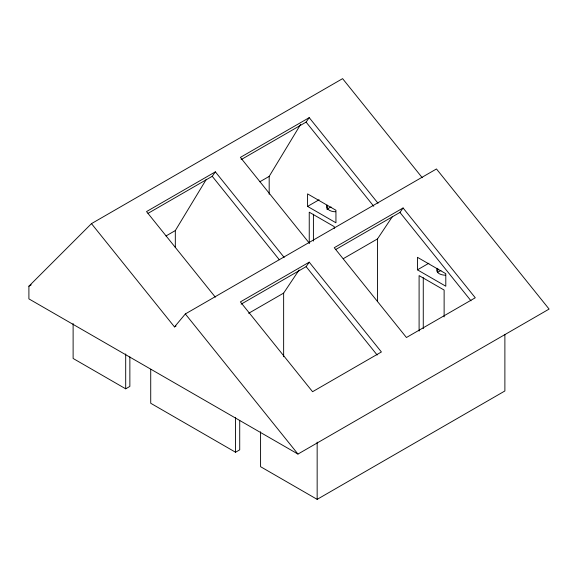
<?xml version="1.0" encoding="UTF-8"?>
<svg xmlns="http://www.w3.org/2000/svg" width="578" height="578" viewBox="0 0 578 578"><rect width="100%" height="100%" fill="white"/><g stroke="black" fill="none" stroke-linecap="round" stroke-linejoin="round"><path stroke-width="0.87" d="M326.975 209.33L327.083 205.183M326.975 205.327C325.638 209.987 331.96 211.851 335.529 211.758M436.831 268.748C435.494 273.408 441.809 275.273 445.378 275.179M165.994 235.961L175.322 230.571L206.36 179.281M259.854 181.767L269.182 176.384L300.683 124.328M248.648 313.305L283.639 293.104L299.079 269.998M343.289 258.662L377.499 238.916L392.426 216.533M241.156 304.151L306.123 266.646L309.223 262.166L381.408 351.966L312.575 391.703L240.39 301.904L309.223 262.166M148.04 213.354L212.234 176.297L215.363 171.847L284.166 257.434M241.134 159.615L306.094 122.11L309.223 117.659L378.026 203.246M335.767 249.486L399.954 212.422L403.083 207.972L475.268 297.771L406.442 337.509L334.257 247.716L403.083 207.972M327.48 209.417L327.863 208.889A8.851 5.108 -0.1 0 1 331.1 207.018M91.476 223.635L174.498 326.917L185.336 313.948L436.469 168.964L549.1 309.078L297.966 454.07L28.9 298.884L28.9 286.204L91.476 223.635L342.602 78.644L422.236 177.706M215.363 171.847L146.53 211.584L215.334 297.179M309.223 117.659L240.39 157.397L309.194 242.984M28.9 286.204L31.241 284.853M307.575 206.411L335.941 222.783L335.941 210.262L307.575 193.883L307.575 206.411L319.099 199.75M174.498 326.917L176.052 326.021M73.117 323.579L73.117 358.461L125.693 388.813L129.862 386.407L129.862 356.893M417.432 269.832L445.797 286.211L445.797 273.683L417.432 257.311L417.432 269.832L428.934 263.192M150.721 369.277L150.721 403.263L235.549 452.242L239.718 449.829L239.718 420.314M260.577 431.809L260.577 466.692L317.156 499.356L504.883 390.974L504.883 334.633M440.956 270.41L437.719 272.296L437.719 268.315M399.954 212.422L471.012 300.82M306.094 122.11L373.771 206.295M306.123 266.646L377.167 355.029M212.234 176.297L279.34 259.782M185.336 313.948L297.966 454.07M444.128 316.896L444.128 290.062L419.101 275.612L419.101 331.064M423.269 277.678L423.269 328.658M377.499 238.916L377.499 301.637M334.272 228.426L334.272 226.641L309.244 212.191L309.244 243.49M317.156 442.119L317.156 499.356M313.413 214.25L313.413 241.084M283.639 293.104L283.639 356.727M269.182 176.384L269.182 194.302M235.549 417.359L235.549 452.242M175.322 230.571L175.322 247.594M125.693 353.938L125.693 388.813"/></g></svg>
